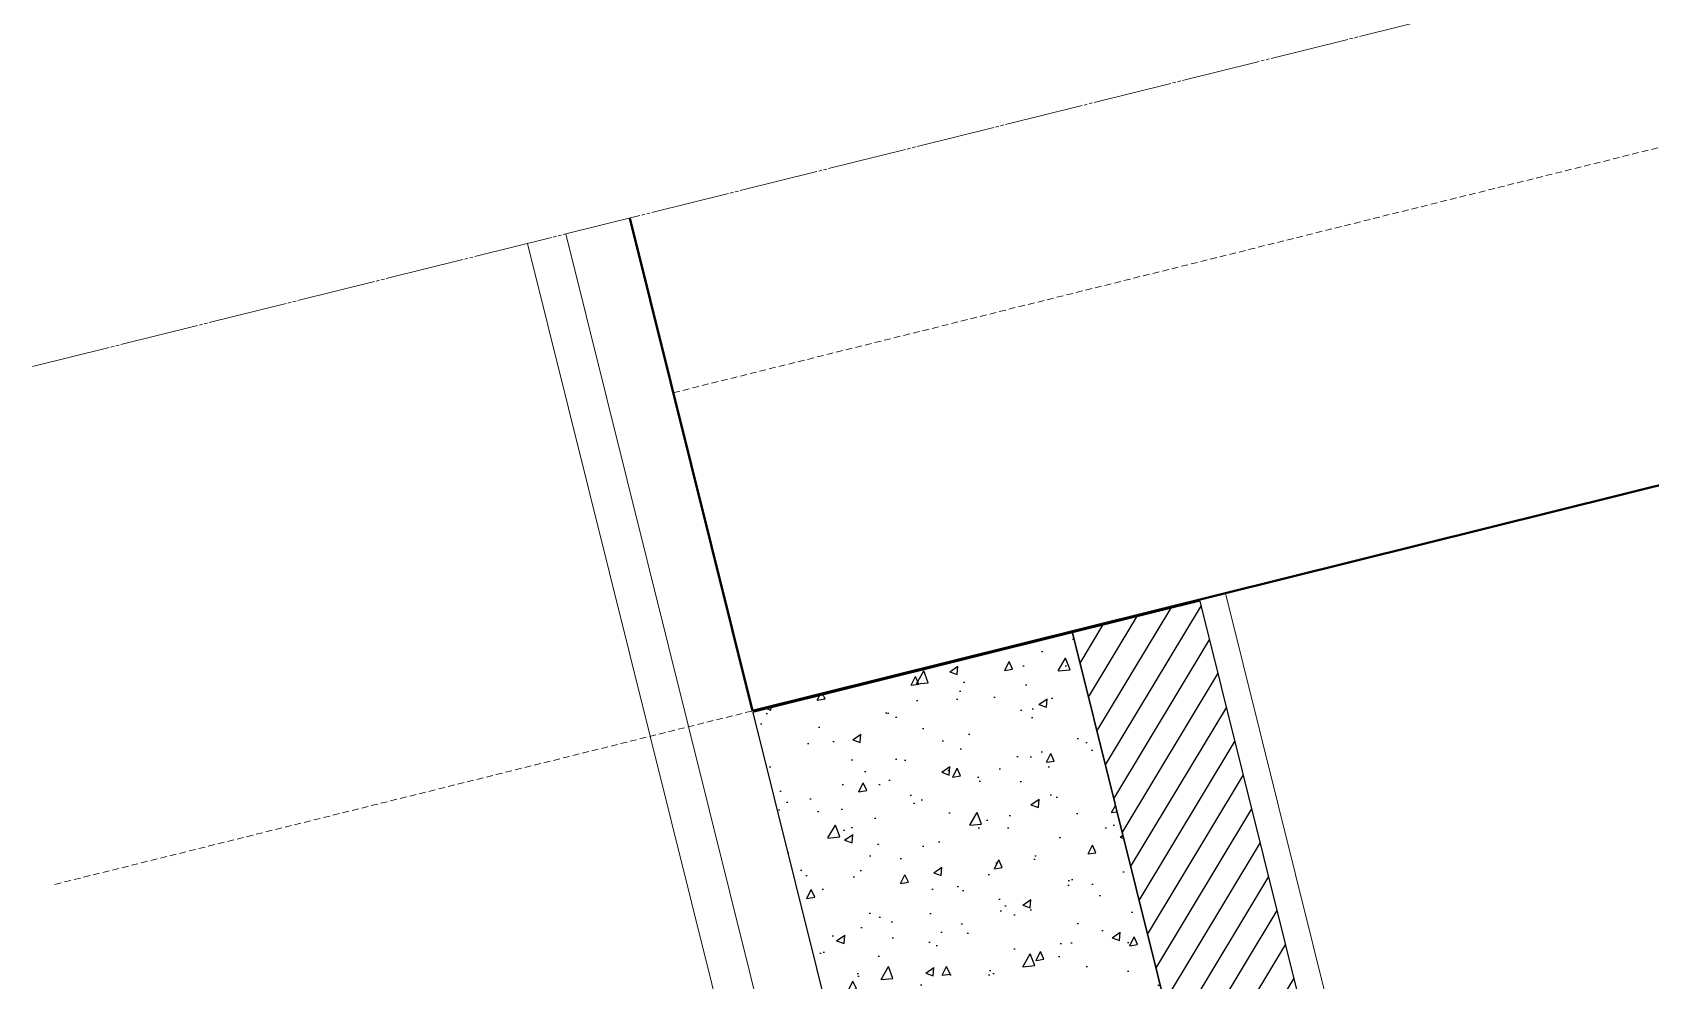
# Model space of a CAD drawing. Header units: inches. Extents: x 122939 to 389145, y 29603 to 529479.
# Drawn here: x 334771 to 335999, y 508134 to 508854 of the extents above; entities that cross this region are included whole.
import ezdxf

# ---------------------------------------------------------------- set-up
doc = ezdxf.new("R2010")
doc.units = ezdxf.units.IN
doc.header["$MEASUREMENT"] = 0
for name, pattern in [('DASHED', [0.75, 0.5, -0.25]), ('HIDDEN', [0.375, 0.25, -0.125]), ('PHANTOM-Z', [69.2, 60, -1.4, 2.5, -1.4, 2.5, -1.4])]:
    doc.linetypes.add(name, pattern=pattern)
for name, color, linetype, lineweight in [('a-cut', 30, 'PHANTOM-Z', 18), ('A-FLOR-SLAB', 7, 'Continuous', 40), ('A-RNDR-PLST', 1, 'Continuous', 9), ('A-WALL-STON', 4, 'Continuous', 18), ('GRC', 41, 'Continuous', 0)]:
    doc.layers.add(name, color=color, linetype=linetype, lineweight=lineweight)
for name, color, linetype in [('A-Hidden', 8, 'HIDDEN'), ('A-WALL', 7, 'Continuous'), ('Calliper_wall hatch_CHB', 8, 'Continuous'), ('CQ Wall hatch_CHB', 8, 'Continuous')]:
    doc.layers.add(name, color=color, linetype=linetype)

msp = doc.modelspace()

# ---------------------------------------------------------------- hatches: boundary and pattern name
at = {"layer": 'Calliper_wall hatch_CHB'}
h = msp.add_hatch(dxfattribs=at)
h.set_pattern_fill('AR-CONC', color=256, scale=9.999999999999998, angle=6.361109362927034e-15, style=0)
h.set_pattern_definition([(63.9714232829857, (252734.5330761779, 457684.5287173706), (71.11916932952043, 11.22781161991949), [7.499999999999998, -82.49999999999999]), (8.971423282985718, (252734.5330761779, 457684.5287173706), (-31.62542575021152, 69.64396479174259), [5.999999999999999, -65.99999999999999]), (114.4228677429857, (252740.4596735222, 457685.464368374), (39.4937435470177, 80.87177560512669), [6.374019199999998, -70.11421119999999]), (60.1556232829857, (252729.7043177185, 457703.937042691), (107.5630978416694, 9.704992776004374), [11.25, -123.75]), (110.6070587729857, (252738.6679068573, 457704.7457880423), (67.1821983616881, 117.0963374062392), [9.561034199999998, -105.171376]), (5.15558727298572, (252729.7043177185, 457703.937042691), (67.18219831375714, 117.0963373423198), [8.999999999999996, -99.00000009999997]), (34.9714232829857, (252740.6156699936, 457701.4993405906), (67.64557813863283, -24.65919216404946), [7.499999999999998, -82.49999999999999]), (339.9714232829858, (252740.6156699936, 457701.4993405906), (6.103843515325252, 76.24429473826908), [5.999999999999999, -65.99999999999999]), (85.4228680229857, (252746.2528014664, 457699.4444079234), (73.74942098260712, 51.58510224487062), [6.374019, -70.11421119999999]), (51.4714232829857, (252734.5330761779, 457684.5287173706), (-6.857307924501574, 32.59814608269261), [0, -65.19999999999999, 0, -66.99999999999999, 0, -66.24999999999999]), (21.4714232829857, (252734.5330761779, 457684.5287173706), (16.00610137173266, 44.6258503434704), [0, -38.19999999999999, 0, -63.69999999999999, 0, -25.24999999999999]), (341.4714232829857, (252712.8927934456, 457679.1446516885), (52.34755766117436, 10.6997365813381), [0, -25, 0, -77.99999999999999, 0, -103.5]), (331.4714232829857, (252703.1886307855, 457676.7302724587), (54.17642058340564, 23.79467605936128), [0, -32.49999999999999, 0, -51.79999999999998, 0, -73.49999999999997])])
h.paths.add_polyline_path([(335560.1951770916, 508397.933405051), (335317.5911107528, 508337.5739243506), (335414.1662799395, 507949.4074179429), (335656.7703462783, 508009.7668986433)])
at = {"layer": 'CQ Wall hatch_CHB'}
h = msp.add_hatch(dxfattribs=at)
h.set_pattern_fill('ANSI31', color=8, scale=150, angle=180)
h.set_pattern_definition([(238.9714232829857, (252734.5330761779, 457684.5287173706), (16.06706840326394, -9.664978682068442), [])])
h.paths.add_polyline_path([(335656.7703462798, 508009.7668986367), (335753.8119676691, 508033.9106896365), (335657.2367984806, 508422.0771960508), (335560.1951770915, 508397.933405051)])

# ---------------------------------------------------------------- linework, layer by layer
at = {"elevation": 2.974036634184607e-07}
msp.add_lwpolyline([(335560.1951770916, 508397.933405051), (335317.5911107528, 508337.5739243506), (335414.1662799395, 507949.4074179429), (335656.7703462783, 508009.7668986433)], close=True, dxfattribs=at)
at = {"layer": 'a-cut'}
msp.add_line((334770.7714627026, 508599.989925977, -8.313436281885651e-07), (343301.5943215033, 510722.4442008565, -8.313436281885651e-07), dxfattribs=at)
at = {"layer": 'A-FLOR-SLAB'}
for p, q in [((343080.6403466897, 510270.206272767, 0.0004194715815800006), (335317.3102204242, 508338.702889502, 1.466681579763429e-07)), ((335317.3102204236, 508338.7028895035, 1.466681579672254e-07), (335224.2329138621, 508712.8103667993, 1.669773226101639e-07))]:
    msp.add_line(p, q, dxfattribs=at)
at = {"layer": 'A-Hidden', "linetype": 'DASHED', "lineweight": 0, "ltscale": 10}
for p, q in [((334787.8529608806, 508206.9748203027, 0.0004194715814919365), (344526.5954522695, 510629.9574533878, 0.0004194715814919365)), ((343020.5617508988, 510511.6813727802, -8.352540671749152e-05), (335257.2316246324, 508580.1779895172, 1.597771115725843e-07))]:
    msp.add_line(p, q, dxfattribs=at)
at = {"layer": 'A-RNDR-PLST', "color": 1, "ltscale": 0.03}
msp.add_line((335676.6451238012, 508426.9059545101, 2.974036634184607e-07), (335850.4804283386, 507728.2062429704, 2.974036634184607e-07), dxfattribs=at)
at = {"layer": 'A-WALL', "elevation": 2.974036634184607e-07}
msp.add_lwpolyline([(335656.7703462798, 508009.7668986367), (335753.8119676691, 508033.9106896365), (335657.2367984806, 508422.0771960508), (335560.1951770915, 508397.933405051)], close=True, dxfattribs=at)
at = {"layer": 'A-WALL-STON', "elevation": 2.974036634184607e-07}
msp.add_lwpolyline([(335146.5996177938, 508693.4953342589), (335348.6048746422, 507881.5715707568), (335377.7173544593, 507888.8147064148), (335175.7120976108, 508700.7384699169)], dxfattribs=at)
at = {"layer": 'GRC'}
for p, q in [((336545.5407615309, 504934.5363633322, 1.654478140327049e-07), (335676.645123802, 508426.9059545075, 1.597771115725843e-07)), ((336569.9654387791, 504836.365770236, 3.701847155150826e-07), (335676.6451238018, 508426.905954508, 2.956705040666996e-07))]:
    msp.add_line(p, q, dxfattribs=at)

doc.saveas('drawing.dxf')
